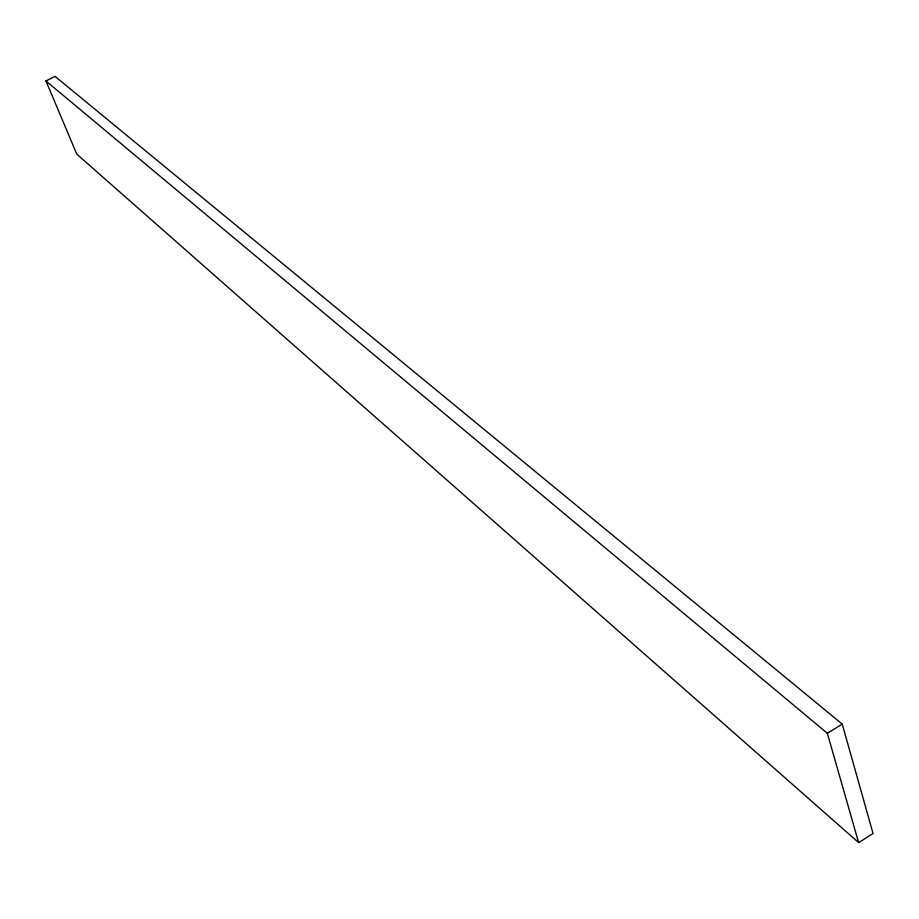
<?xml version="1.0" encoding="UTF-8"?>
<svg xmlns="http://www.w3.org/2000/svg" width="919" height="919" viewBox="0 0 919 919"><rect width="100%" height="100%" fill="white"/><g stroke="black" fill="none" stroke-linecap="round" stroke-linejoin="round"><path stroke-width="1.38" d="M858.645 842.62L873.05 833.533L842.241 724.103L55.06 76.38L45.95 80.941L76.771 154.105L858.645 842.62L827.341 733.282L45.95 80.941M827.341 733.282L842.241 724.103"/></g></svg>
